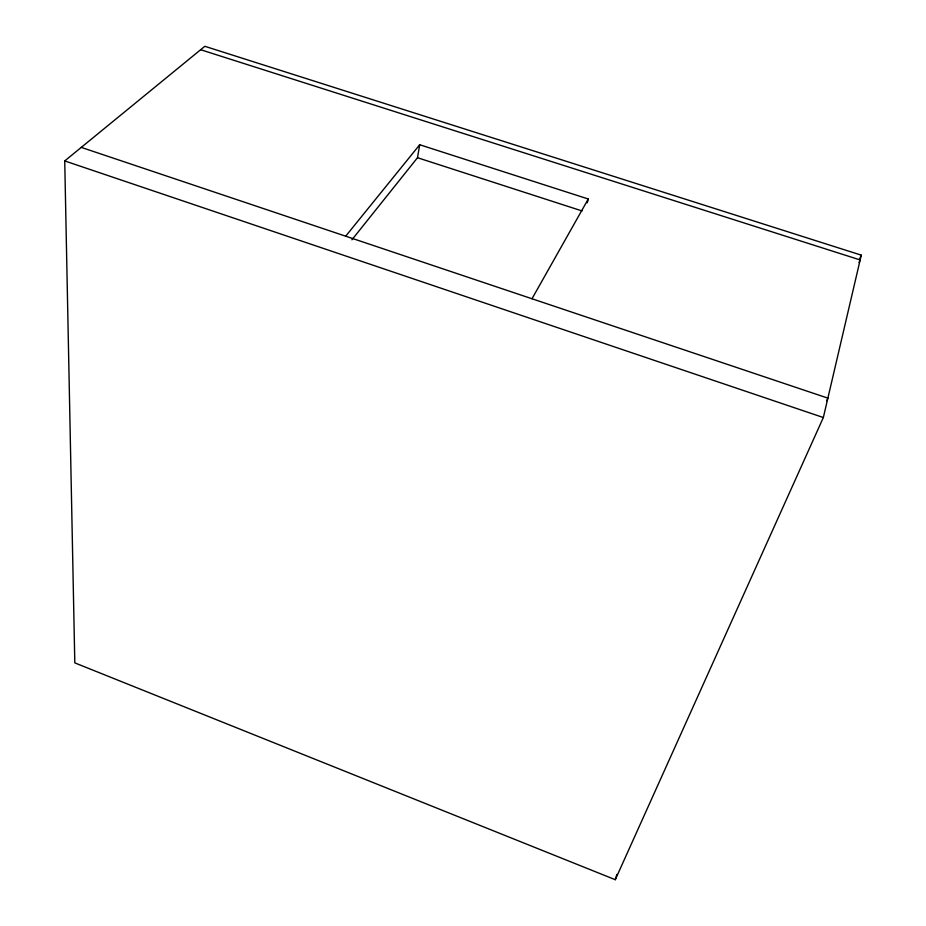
<?xml version="1.0" encoding="UTF-8"?>
<svg xmlns="http://www.w3.org/2000/svg" width="926" height="926" viewBox="0 0 926 926"><rect width="100%" height="100%" fill="white"/><g stroke="black" fill="none" stroke-linecap="round" stroke-linejoin="round"><path stroke-width="1.39" d="M351.915 239.788L417.499 157.721L419.698 144.745L588.265 198.997L587.234 202.84M823.341 417.533L861.273 255.148L204.831 46.3L64.727 160.927L74.809 662.877L615.281 879.7L823.341 417.533L64.727 160.927M615.281 879.7L616.855 874.422M859.559 259.13L861.273 255.148M859.015 262.59L860.15 259.94L200.641 49.726M826.698 400.773L827.879 398.134L81.28 147.384M531.987 298.762L588.265 198.997M345.699 236.188L419.698 144.745M417.499 157.721L582.084 210.954"/></g></svg>
